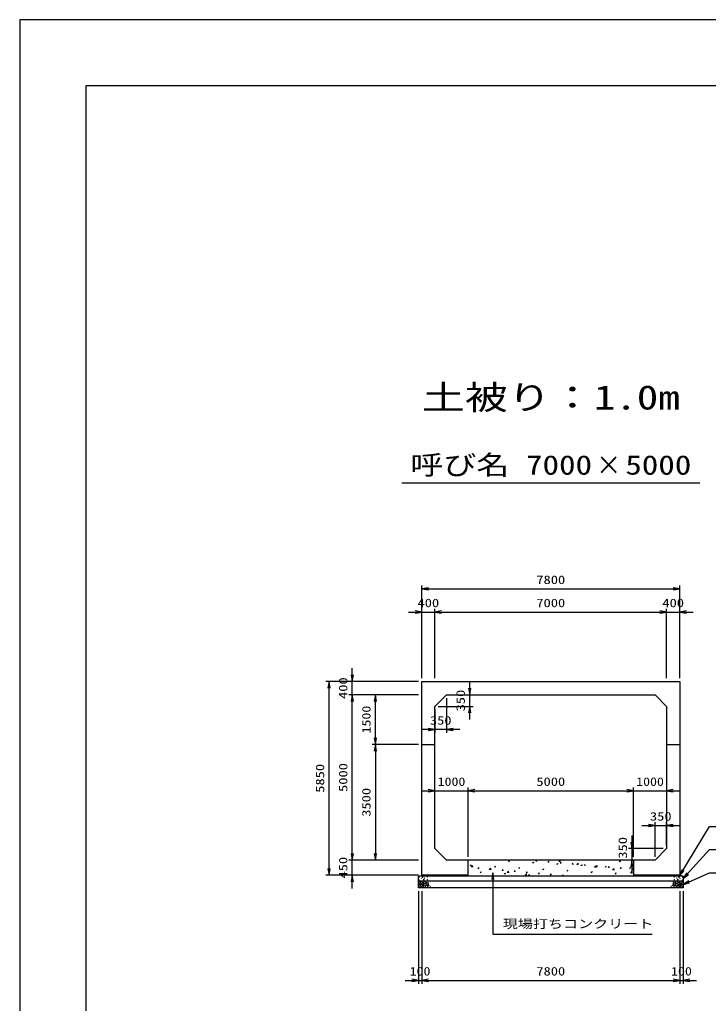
# Model space of a CAD drawing. Units: millimetres at full size. Extents: x 0 to 84100, y 0 to 59400.
# Drawn here: x 0 to 20811, y 29676 to 59400 of the extents above; entities that cross this region are included whole.
import ezdxf
from ezdxf.enums import TextEntityAlignment as Align

# ---------------------------------------------------------------- set-up
doc = ezdxf.new("R2010")
doc.units = ezdxf.units.MM
for name, color, linetype, lineweight in [('D-DCR-HCHn', 4, 'Continuous', 9), ('D-STR-DIM', 7, 'Continuous', 25), ('D-STR-STRn', 1, 'Continuous', 25), ('D-STR-TXT', 7, 'Continuous', 25), ('D-TTL', 2, 'Continuous', 25), ('D-TTL-TXT', 7, 'Continuous', 25)]:
    doc.layers.add(name, color=color, linetype=linetype, lineweight=lineweight)
doc.styles.add('ＭＳ ゴシック', font='')
doc.styles.get('ＭＳ ゴシック').set_extended_font_data('MS Gothic')

# ---------------------------------------------------------------- blocks, each defined once
blk = doc.blocks.new('open_arrow')
at = {"color": 0, "linetype": 'Continuous', "lineweight": -2}
blk.add_lwpolyline([(7.5, 1.25), (0, 0), (7.5, -1.25)], dxfattribs=at)

msp = doc.modelspace()

# ---------------------------------------------------------------- linework, layer by layer
at = {"layer": 'D-DCR-HCHn'}
for p, q in [((14052.106, 34000), (14064.66, 33991.533)), ((14064.692, 33991.533), (14067.533, 34000)), ((14769.379, 33967.976), (14804.949, 33981.63)), ((14769.453, 33967.892), (14794.722, 33950.848)), ((14794.754, 33950.849), (14805.054, 33981.547)), ((15499.442, 33927.291), (15535.011, 33940.945)), ((15499.514, 33927.207), (15524.783, 33910.163)), ((15524.815, 33910.164), (15535.116, 33940.862)), ((15600.766, 33974.118), (15622.484, 34000)), ((15600.807, 33974.086), (15631.171, 33971.429)), ((15631.421, 33971.34), (15626.134, 34000)), ((15965.136, 33942.24), (15989.626, 33971.427)), ((15965.175, 33942.208), (15995.539, 33939.551)), ((15995.789, 33939.459), (15989.915, 33971.302)), ((16229.505, 33886.606), (16265.074, 33900.26)), ((16229.576, 33886.522), (16254.845, 33869.478)), ((16254.877, 33869.48), (16265.177, 33900.178)), ((16291.619, 33958.345), (16331.186, 33999.583)), ((16291.677, 33958.239), (16336.857, 33951.232)), ((16329.505, 33910.362), (16353.995, 33939.548)), ((16329.544, 33910.33), (16359.908, 33907.673)), ((16336.81, 33951.262), (16331.197, 33999.507)), ((16360.156, 33907.578), (16354.283, 33939.421)), ((16693.874, 33878.484), (16718.365, 33907.67)), ((16724.524, 33875.698), (16718.65, 33907.541)), ((16833.777, 33874.26), (16873.344, 33915.498)), ((16878.968, 33867.178), (16873.355, 33915.422)), ((17400.826, 34000), (17411.739, 33992.639)), ((17411.771, 33992.641), (17414.241, 34000)), ((18116.463, 33969.081), (18152.033, 33982.735)), ((18116.532, 33968.998), (18141.801, 33951.954)), ((18141.833, 33951.957), (18152.133, 33982.655)), ((13612.484, 33844.816), (13648.053, 33858.47)), ((13612.558, 33844.731), (13637.827, 33827.687)), ((13637.859, 33827.688), (13648.16, 33858.386)), ((13648.178, 33799.831), (13687.746, 33841.069)), ((13648.236, 33799.731), (13693.415, 33792.724)), ((13693.368, 33792.749), (13687.756, 33840.994)), ((13849.407, 33751.396), (13873.897, 33780.582)), ((13849.452, 33751.363), (13879.816, 33748.706)), ((13880.065, 33748.628), (13874.192, 33780.471)), ((13915.713, 33640.285), (13951.283, 33653.939)), ((13915.787, 33640.201), (13941.056, 33623.157)), ((13941.088, 33623.157), (13951.388, 33653.855)), ((14190.337, 33715.747), (14229.904, 33756.984)), ((14190.394, 33715.646), (14235.574, 33708.639)), ((14213.776, 33719.517), (14238.266, 33748.704)), ((14213.82, 33719.485), (14244.184, 33716.828)), ((14235.527, 33708.665), (14229.914, 33756.909)), ((14244.433, 33716.748), (14238.559, 33748.591)), ((14342.546, 33804.131), (14378.116, 33817.784)), ((14342.62, 33804.046), (14367.889, 33787.002)), ((14367.921, 33787.003), (14378.221, 33817.701)), ((14578.145, 33687.639), (14602.635, 33716.826)), ((14578.188, 33687.607), (14608.552, 33684.95)), ((14608.801, 33684.867), (14602.927, 33716.71)), ((14645.776, 33599.6), (14681.346, 33613.253)), ((14645.848, 33599.516), (14671.118, 33582.472)), ((14671.149, 33582.473), (14681.45, 33613.171)), ((14732.495, 33631.662), (14772.062, 33672.9)), ((14732.552, 33631.56), (14777.732, 33624.553)), ((14777.685, 33624.58), (14772.072, 33672.825)), ((14942.515, 33655.761), (14967.005, 33684.947)), ((14942.557, 33655.729), (14972.921, 33653.072)), ((14973.168, 33652.987), (14967.295, 33684.83)), ((15072.609, 33763.445), (15108.179, 33777.099)), ((15072.681, 33763.361), (15097.95, 33746.317)), ((15097.982, 33746.319), (15108.283, 33777.017)), ((15274.653, 33547.577), (15314.22, 33588.815)), ((15306.884, 33623.883), (15331.374, 33653.069)), ((15306.925, 33623.851), (15337.289, 33621.194)), ((15319.843, 33540.496), (15314.23, 33588.74)), ((15337.536, 33621.106), (15331.662, 33652.949)), ((15671.253, 33592.005), (15695.743, 33621.191)), ((15671.293, 33591.972), (15701.657, 33589.316)), ((15701.904, 33589.226), (15696.03, 33621.068)), ((15802.672, 33722.76), (15838.241, 33736.414)), ((15802.743, 33722.677), (15828.012, 33705.632)), ((15828.044, 33705.634), (15838.344, 33736.332)), ((16035.623, 33560.127), (16060.113, 33589.313)), ((16066.271, 33557.345), (16060.398, 33589.188)), ((16532.735, 33682.075), (16568.304, 33695.729)), ((16532.805, 33681.992), (16558.074, 33664.948)), ((16558.106, 33664.95), (16568.406, 33695.648)), ((16693.912, 33878.451), (16724.276, 33875.795)), ((16833.836, 33874.154), (16879.015, 33867.147)), ((16959.568, 33845.921), (16995.137, 33859.575)), ((16959.637, 33845.837), (16984.906, 33828.793)), ((16984.939, 33828.795), (16995.239, 33859.493)), ((17058.244, 33846.606), (17082.734, 33875.792)), ((17058.28, 33846.573), (17088.644, 33843.917)), ((17088.892, 33843.817), (17083.018, 33875.66)), ((17262.797, 33641.39), (17298.367, 33655.044)), ((17262.866, 33641.307), (17288.135, 33624.263)), ((17288.167, 33624.265), (17298.467, 33654.963)), ((17375.935, 33790.176), (17415.503, 33831.413)), ((17375.994, 33790.068), (17421.174, 33783.061)), ((17421.126, 33783.093), (17415.513, 33831.338)), ((17422.613, 33814.728), (17447.103, 33843.914)), ((17422.648, 33814.695), (17453.012, 33812.039)), ((17453.259, 33811.937), (17447.386, 33843.78)), ((17689.63, 33805.236), (17725.2, 33818.889)), ((17689.699, 33805.152), (17714.968, 33788.108)), ((17715, 33788.111), (17725.3, 33818.809)), ((17786.982, 33782.849), (17811.473, 33812.036)), ((17787.016, 33782.817), (17817.38, 33780.161)), ((17817.627, 33780.056), (17811.753, 33811.899)), ((17918.093, 33706.091), (17957.661, 33747.329)), ((17918.152, 33705.983), (17963.332, 33698.976)), ((17963.284, 33699.008), (17957.672, 33747.253)), ((17992.86, 33600.705), (18028.429, 33614.358)), ((17992.928, 33600.622), (18018.197, 33583.578)), ((18018.229, 33583.581), (18028.529, 33614.279)), ((18151.352, 33750.971), (18175.842, 33780.158)), ((18151.384, 33750.939), (18181.748, 33748.283)), ((18181.995, 33748.176), (18176.121, 33780.018)), ((18419.693, 33764.55), (18455.262, 33778.204)), ((18419.761, 33764.468), (18445.03, 33747.423)), ((18445.062, 33747.426), (18455.362, 33778.124)), ((18460.251, 33622.006), (18499.819, 33663.244)), ((18460.31, 33621.897), (18505.49, 33614.89)), ((18505.442, 33614.924), (18499.83, 33663.169)), ((18515.721, 33719.093), (18540.211, 33748.279)), ((18515.753, 33719.061), (18546.117, 33716.405)), ((18546.362, 33716.295), (18540.489, 33748.138)), ((15274.71, 33547.475), (15319.89, 33540.468)), ((15375.839, 33558.914), (15411.408, 33572.568)), ((15375.91, 33558.831), (15401.179, 33541.787)), ((15401.211, 33541.788), (15411.511, 33572.486)), ((16035.661, 33560.094), (16066.025, 33557.438)), ((16110.515, 33520), (16141.471, 33531.883)), ((16137.613, 33520), (16141.573, 33531.802)), ((16399.992, 33528.248), (16424.482, 33557.435)), ((16400.029, 33528.216), (16430.393, 33525.56)), ((16430.639, 33525.464), (16424.765, 33557.307)), ((16784.189, 33520), (16788.851, 33525.557)), ((16790.134, 33520), (16789.133, 33525.427))]:
    msp.add_line(p, q, dxfattribs=at)
for points in [[(12057.281, 33303.808), (12050.346, 33283.005), (12059.592, 33269.136), (12082.707, 33266.824), (12098.488, 33273.599), (12091.952, 33289.939), (12096.575, 33299.185), (12087.33, 33308.431), (12073.461, 33313.053)], [(12101.198, 33361.594), (12080.395, 33366.217), (12061.904, 33356.971), (12059.592, 33336.168), (12064.215, 33319.988), (12087.33, 33313.053), (12103.51, 33313.053), (12110.444, 33324.611), (12110.444, 33350.037)], [(12119.69, 33363.906), (12112.756, 33343.102), (12115.067, 33319.988), (12098.887, 33294.562), (12119.69, 33283.005), (12142.805, 33294.562), (12156.673, 33313.053), (12161.296, 33343.102), (12156.673, 33359.283), (12142.805, 33366.217)], [(12158.985, 33308.431), (12147.427, 33280.693), (12156.673, 33269.136), (12184.411, 33269.136), (12195.968, 33273.759), (12207.525, 33289.939), (12207.525, 33303.808), (12195.968, 33322.299), (12182.099, 33324.611)], [(12223.447, 33286.214), (12210.689, 33290.569), (12209.425, 33318.678), (12222.512, 33347.359), (12239.448, 33363.536), (12271.403, 33357.032), (12274.133, 33321.913), (12263.816, 33309.876), (12235.739, 33294.301)], [(12254.798, 33295.711), (12256.454, 33289.566), (12262.011, 33285.193), (12274.19, 33283.302), (12285.305, 33289.802), (12295.592, 33299.138), (12304.858, 33307.333), (12304.635, 33313.462), (12298.736, 33318.875), (12284.203, 33320.356), (12271.47, 33314.383), (12262.011, 33305.165), (12257.281, 33300.556)], [(12282.012, 33329.601), (12275.964, 33335.086), (12274.897, 33340.792), (12278.414, 33353.305), (12288.71, 33367.61), (12311.004, 33366.105), (12332.571, 33355.811), (12347.195, 33335.597), (12345.021, 33322.456), (12338.02, 33315.716), (12326.769, 33313.215), (12310.511, 33317.483), (12289.289, 33324.481)], [(12343.372, 33261.832), (12348.688, 33266.874), (12355.476, 33275.68), (12357.145, 33283.275), (12353.144, 33297.685), (12339.088, 33308.67), (12318.907, 33307.89), (12291.698, 33293.001), (12282.086, 33280.757), (12285.152, 33266.784), (12294.778, 33260.04), (12303.599, 33259.145), (12317.363, 33259.524), (12330.808, 33261.002)], [(19756.628, 33261.832), (19751.312, 33266.874), (19744.524, 33275.68), (19742.855, 33283.275), (19746.856, 33297.685), (19760.912, 33308.67), (19781.093, 33307.89), (19808.302, 33293.001), (19817.914, 33280.757), (19814.848, 33266.784), (19805.222, 33260.04), (19796.401, 33259.145), (19782.637, 33259.524), (19769.192, 33261.002)], [(19817.988, 33329.601), (19824.036, 33335.086), (19825.103, 33340.792), (19821.586, 33353.305), (19811.29, 33367.61), (19788.996, 33366.105), (19767.429, 33355.811), (19752.805, 33335.597), (19754.979, 33322.456), (19761.98, 33315.716), (19773.231, 33313.215), (19789.489, 33317.483), (19810.711, 33324.481)], [(19845.202, 33295.711), (19843.546, 33289.566), (19837.989, 33285.193), (19825.81, 33283.302), (19814.695, 33289.802), (19804.408, 33299.138), (19795.142, 33307.333), (19795.365, 33313.462), (19801.264, 33318.875), (19815.797, 33320.356), (19828.53, 33314.383), (19837.989, 33305.165), (19842.719, 33300.556)], [(19876.553, 33286.214), (19889.311, 33290.569), (19890.575, 33318.678), (19877.488, 33347.359), (19860.552, 33363.536), (19828.597, 33357.032), (19825.867, 33321.913), (19836.184, 33309.876), (19864.261, 33294.301)], [(19941.015, 33308.431), (19952.573, 33280.693), (19943.327, 33269.136), (19915.589, 33269.136), (19904.032, 33273.759), (19892.475, 33289.939), (19892.475, 33303.808), (19904.032, 33322.299), (19917.901, 33324.611)], [(19980.31, 33363.906), (19987.244, 33343.102), (19984.933, 33319.988), (20001.113, 33294.562), (19980.31, 33283.005), (19957.195, 33294.562), (19943.327, 33313.053), (19938.704, 33343.102), (19943.327, 33359.283), (19957.195, 33366.217)], [(19998.802, 33361.594), (20019.605, 33366.217), (20038.096, 33356.971), (20040.408, 33336.168), (20035.785, 33319.988), (20012.67, 33313.053), (19996.49, 33313.053), (19989.556, 33324.611), (19989.556, 33350.037)], [(20042.719, 33303.808), (20049.654, 33283.005), (20040.408, 33269.136), (20017.293, 33266.824), (20001.512, 33273.599), (20008.048, 33289.939), (20003.425, 33299.185), (20012.67, 33308.431), (20026.539, 33313.053)], [(12101.155, 33227.009), (12118.277, 33252.692), (12116.137, 33259.112), (12092.594, 33265.533), (12071.192, 33263.393), (12056.21, 33250.551), (12054.07, 33235.57), (12056.21, 33220.588), (12073.332, 33216.308)], [(12109.716, 33173.503), (12124.698, 33179.924), (12128.978, 33201.326), (12120.417, 33216.308), (12105.435, 33220.588), (12086.173, 33218.448), (12064.771, 33209.887), (12054.07, 33197.045), (12054.07, 33182.064), (12060.49, 33173.503), (12086.173, 33175.643)], [(12124.313, 33283.005), (12112.756, 33273.759), (12117.379, 33266.824), (12133.559, 33266.824), (12140.493, 33269.136), (12145.116, 33278.382), (12138.182, 33285.316)], [(12161.082, 33227.009), (12171.783, 33252.692), (12163.222, 33263.393), (12137.539, 33263.393), (12126.838, 33259.112), (12116.137, 33244.131), (12116.137, 33231.289), (12126.838, 33214.167), (12139.679, 33212.027)], [(12156.801, 33179.924), (12156.801, 33205.606), (12146.1, 33212.027), (12135.399, 33205.606), (12133.259, 33190.625), (12135.399, 33177.783), (12150.381, 33173.503)], [(12197.466, 33175.643), (12203.886, 33194.905), (12201.746, 33216.308), (12216.728, 33239.85), (12197.466, 33250.551), (12176.063, 33239.85), (12163.222, 33222.728), (12158.941, 33194.905), (12163.222, 33179.924), (12176.063, 33173.503)], [(12193.185, 33250.551), (12203.886, 33259.112), (12199.606, 33265.533), (12184.624, 33265.533), (12178.204, 33263.393), (12173.923, 33254.832), (12180.344, 33248.411)], [(12214.588, 33177.783), (12233.85, 33173.503), (12250.972, 33182.064), (12253.112, 33201.326), (12250.968, 33224.878), (12227.429, 33232.327), (12212.447, 33228.603), (12206.027, 33212.027), (12206.027, 33188.484)], [(12263.203, 33229.532), (12227.829, 33236.129), (12212.782, 33248.266), (12208.03, 33267.263), (12222.713, 33281.629), (12251.323, 33289.69), (12272.97, 33276.761), (12286.961, 33259.347), (12283.002, 33241.67)], [(12262.352, 33223.637), (12277.306, 33232.556), (12303.44, 33232.292), (12324.93, 33213.525), (12328.643, 33184.899), (12314.853, 33174.245), (12278.098, 33171.871), (12261.731, 33181.633), (12257.172, 33204.06)], [(12299.971, 33235.265), (12304.183, 33238.446), (12307.686, 33243.505), (12307.81, 33250.431), (12303.414, 33256.067), (12295.769, 33257.977), (12289.356, 33256.179), (12287.704, 33250.442), (12286.896, 33244.835), (12287.881, 33237.456), (12293.975, 33234.127)], [(12327.597, 33220.331), (12317.895, 33225.079), (12310.89, 33233.822), (12310.719, 33245.084), (12314.942, 33255.627), (12330.189, 33257.625), (12345.054, 33258.018), (12359.481, 33252.512), (12361.849, 33243.273), (12349.54, 33232.195), (12334.555, 33223.15)], [(12359.972, 33172.493), (12344.837, 33174.274), (12334.866, 33179.787), (12330.835, 33192.722), (12330.945, 33204.963), (12340.172, 33221.678), (12358.242, 33232.822), (12385.731, 33228.403), (12407.453, 33220.334), (12412.643, 33196.125), (12408.03, 33178.257), (12386.884, 33172.877)], [(19740.028, 33172.493), (19755.163, 33174.274), (19765.134, 33179.787), (19769.165, 33192.722), (19769.055, 33204.963), (19759.828, 33221.678), (19741.758, 33232.822), (19714.269, 33228.403), (19692.547, 33220.334), (19687.357, 33196.125), (19691.97, 33178.257), (19713.116, 33172.877)], [(19772.403, 33220.331), (19782.105, 33225.079), (19789.11, 33233.822), (19789.281, 33245.084), (19785.058, 33255.627), (19769.811, 33257.625), (19754.946, 33258.018), (19740.519, 33252.512), (19738.151, 33243.273), (19750.46, 33232.195), (19765.445, 33223.15)], [(19837.648, 33223.637), (19822.694, 33232.556), (19796.56, 33232.292), (19775.07, 33213.525), (19771.357, 33184.899), (19785.147, 33174.245), (19821.902, 33171.871), (19838.269, 33181.633), (19842.828, 33204.06)], [(19800.029, 33235.265), (19795.817, 33238.446), (19792.314, 33243.505), (19792.19, 33250.431), (19796.586, 33256.067), (19804.231, 33257.977), (19810.644, 33256.179), (19812.296, 33250.442), (19813.104, 33244.835), (19812.119, 33237.456), (19806.025, 33234.127)], [(19836.797, 33229.532), (19872.171, 33236.129), (19887.218, 33248.266), (19891.97, 33267.263), (19877.287, 33281.629), (19848.677, 33289.69), (19827.03, 33276.761), (19813.039, 33259.347), (19816.998, 33241.67)], [(19885.412, 33177.783), (19866.15, 33173.503), (19849.028, 33182.064), (19846.888, 33201.326), (19849.032, 33224.878), (19872.571, 33232.327), (19887.553, 33228.603), (19893.973, 33212.027), (19893.973, 33188.484)], [(19902.534, 33175.643), (19896.114, 33194.905), (19898.254, 33216.308), (19883.272, 33239.85), (19902.534, 33250.551), (19923.937, 33239.85), (19936.778, 33222.728), (19941.059, 33194.905), (19936.778, 33179.924), (19923.937, 33173.503)], [(19906.815, 33250.551), (19896.114, 33259.112), (19900.394, 33265.533), (19915.376, 33265.533), (19921.796, 33263.393), (19926.077, 33254.832), (19919.656, 33248.411)], [(19938.918, 33227.009), (19928.217, 33252.692), (19936.778, 33263.393), (19962.461, 33263.393), (19973.162, 33259.112), (19983.863, 33244.131), (19983.863, 33231.289), (19973.162, 33214.167), (19960.321, 33212.027)], [(19943.199, 33179.924), (19943.199, 33205.606), (19953.9, 33212.027), (19964.601, 33205.606), (19966.741, 33190.625), (19964.601, 33177.783), (19949.619, 33173.503)], [(19975.687, 33283.005), (19987.244, 33273.759), (19982.621, 33266.824), (19966.441, 33266.824), (19959.507, 33269.136), (19954.884, 33278.382), (19961.818, 33285.316)], [(19990.284, 33173.503), (19975.302, 33179.924), (19971.022, 33201.326), (19979.583, 33216.308), (19994.565, 33220.588), (20013.827, 33218.448), (20035.229, 33209.887), (20045.93, 33197.045), (20045.93, 33182.064), (20039.51, 33173.503), (20013.827, 33175.643)], [(19998.845, 33227.009), (19981.723, 33252.692), (19983.863, 33259.112), (20007.406, 33265.533), (20028.808, 33263.393), (20043.79, 33250.551), (20045.93, 33235.57), (20043.79, 33220.588), (20026.668, 33216.308)]]:
    msp.add_lwpolyline(points, close=True, dxfattribs=at)
for points in [[(12193.432, 33368.547), (12176.093, 33366.446), (12164.258, 33358.701), (12164.626, 33339.819), (12170.514, 33326.087), (12185.025, 33326.185), (12205.107, 33329.153), (12214.799, 33343.689), (12224.082, 33353.492), (12226.884, 33364.345), (12214.099, 33368.547), (12193.082, 33368.547)], [(19906.568, 33368.547), (19923.907, 33366.446), (19935.742, 33358.701), (19935.374, 33339.819), (19929.486, 33326.087), (19914.975, 33326.185), (19894.893, 33329.153), (19885.201, 33343.689), (19875.918, 33353.492), (19873.116, 33364.345), (19885.901, 33368.547), (19906.918, 33368.547)]]:
    msp.add_lwpolyline(points, dxfattribs=at)
for centre, radius in [((12066.091, 33486.145), 4.5), ((12067.803, 33405.879), 4.5), ((12143.437, 33438.641), 4.5), ((12175.004, 33486.145), 11.25), ((12209.996, 33414.955), 11.25), ((12241.563, 33462.459), 4.5), ((12317.197, 33495.221), 4.5), ((12318.909, 33414.955), 4.5), ((19781.091, 33414.955), 4.5), ((19782.803, 33495.221), 4.5), ((19858.437, 33462.459), 4.5), ((19890.004, 33414.955), 11.25), ((19924.996, 33486.145), 11.25), ((19956.563, 33438.641), 4.5), ((20032.197, 33405.879), 4.5), ((20033.909, 33486.145), 4.5)]:
    msp.add_circle(centre, radius, dxfattribs=at)
at = {"layer": 'D-STR-DIM'}
for p, q in [((12150, 39500), (12150, 42300)), ((19950, 39500), (19950, 42300)), ((12150, 42200), (19950, 42200)), ((11750, 41500), (12950, 41500)), ((12150, 39500), (12150, 41600)), ((12550, 39500), (12550, 41600)), ((12550, 39500), (12550, 41600)), ((12550, 41500), (19550, 41500)), ((19150, 41500), (20350, 41500)), ((19550, 39500), (19550, 41600)), ((19550, 39500), (19550, 41600)), ((19950, 39500), (19950, 41600)), ((10050, 38600), (10050, 39800)), ((12050, 39400), (9250, 39400)), ((9350, 33550), (9350, 39400)), ((12050, 39400), (9950, 39400)), ((13600, 38250), (13600, 39400)), ((12050, 39000), (9950, 39000)), ((12050, 39000), (9950, 39000)), ((10050, 34000), (10050, 39000)), ((12050, 39000), (10650, 39000)), ((10750, 37500), (10750, 39000)), ((13000, 39000), (13700, 39000)), ((12650, 38650), (13700, 38650)), ((12900, 38900), (12900, 37850)), ((12550, 38550), (12550, 37850)), ((13300, 37950), (12150, 37950)), ((12050, 37500), (10650, 37500)), ((12050, 37500), (10650, 37500)), ((10750, 37500), (10750, 34000)), ((12150, 36100), (13950, 36100)), ((13550, 34100), (13550, 36200)), ((13550, 34100), (13550, 36200)), ((13550, 36100), (18550, 36100)), ((18150, 36100), (19950, 36100)), ((18550, 34100), (18550, 36200)), ((18550, 34100), (18550, 36200)), ((19200, 34100), (19200, 35150)), ((19550, 34450), (19550, 35150)), ((18800, 35050), (19950, 35050)), ((18500, 34750), (18500, 33600)), ((10050, 33150), (10050, 34400)), ((19450, 34350), (18400, 34350)), ((12050, 34000), (9950, 34000)), ((12050, 34000), (9950, 34000)), ((12050, 34000), (10650, 34000)), ((19100, 34000), (18400, 34000)), ((12050, 33550), (9250, 33550)), ((12050, 33550), (9950, 33550)), ((12050, 33070), (12050, 30270)), ((12150, 33070), (12150, 30270)), ((12150, 33070), (12150, 30270)), ((19950, 33070), (19950, 30270)), ((19950, 33070), (19950, 30270)), ((20050, 33070), (20050, 30270)), ((11650, 30370), (12550, 30370)), ((12150, 30370), (19950, 30370)), ((19550, 30370), (20450, 30370))]:
    msp.add_line(p, q, dxfattribs=at)
at = {"layer": 'D-STR-STRn'}
for p, q in [((12150, 39400), (19950, 39400)), ((12150, 33550), (12150, 39400)), ((19950, 39400), (19950, 33550)), ((12550, 38650), (12900, 39000)), ((12900, 39000), (19200, 39000)), ((19200, 39000), (19550, 38650)), ((12550, 34350), (12550, 38650)), ((19550, 38650), (19550, 34350)), ((12150, 37500), (12550, 37500)), ((19550, 37500), (19950, 37500)), ((12900, 34000), (12550, 34350)), ((19550, 34350), (19200, 34000)), ((19200, 34000), (12900, 34000)), ((13550, 33520), (13550, 34000)), ((18550, 34000), (18550, 33520)), ((20050, 33520), (12050, 33520)), ((12050, 33170), (12050, 33520)), ((20050, 33370), (12050, 33370)), ((13550, 33550), (12150, 33550)), ((12150, 33550), (12150, 33520)), ((19950, 33550), (18550, 33550)), ((19950, 33550), (19950, 33520)), ((20050, 33520), (20050, 33170)), ((20050, 33170), (12050, 33170))]:
    msp.add_line(p, q, dxfattribs=at)
at = {"layer": 'D-STR-TXT'}
for points in [[(19950, 33535), (20850, 35020), (21050, 35020), (26117.513, 35020)], [(20050, 33445), (20850, 34320), (21050, 34320), (24753.046, 34320)], [(14300, 33620), (14300, 31770), (14500, 31770), (19112.69, 31770)], [(20050, 33270), (20850, 33620), (21050, 33620), (22379.442, 33620)]]:
    msp.add_lwpolyline(points, dxfattribs=at)
at = {"layer": 'D-TTL'}
for points in [[(0, 0), (84100, 0), (84100, 59400), (0, 59400)], [(2000, 2000), (82100, 2000), (82100, 57400), (2000, 57400)]]:
    msp.add_lwpolyline(points, close=True, dxfattribs=at)
at = {"layer": 'D-TTL-TXT'}
msp.add_line((11550, 45400), (20550, 45400), dxfattribs=at)

# ---------------------------------------------------------------- block references
at = {"layer": 'D-STR-DIM', "xscale": 26.7, "yscale": 26.7}
for p in [(12150, 42200), (12550, 41500), (12550, 41500), (19950, 41500), (12900, 37950), (13550, 36100), (13550, 36100), (19550, 36100), (19550, 35050), (12150, 30370), (12150, 30370), (20050, 30370)]:
    msp.add_blockref('open_arrow', p, dxfattribs=at)
for p, rotation in [((19950, 42200), 180), ((12150, 41500), 180), ((19550, 41500), 180), ((19550, 41500), 180), ((10050, 39400), 90), ((9350, 39400), 270), ((10050, 39000), 270), ((10050, 39000), 270), ((10750, 39000), 270), ((13600, 39000), 90), ((13600, 38650), 270), ((12550, 37950), 180), ((10750, 37500), 90), ((10750, 37500), 270), ((12550, 36100), 180), ((18550, 36100), 180), ((18550, 36100), 180), ((19200, 35050), 180), ((18500, 34350), 90), ((10050, 34000), 90), ((10050, 34000), 90), ((10750, 34000), 90), ((18500, 34000), 270), ((9350, 33550), 90), ((10050, 33550), 270), ((12050, 30370), 180), ((19950, 30370), 180), ((19950, 30370), 180)]:
    msp.add_blockref('open_arrow', p, dxfattribs=dict(at, rotation=rotation))
at = {"layer": 'D-STR-TXT', "xscale": 26.7, "yscale": 26.7}
for p, rotation in [((14300, 33620), 270), ((19950, 33535), 58.8), ((20050, 33445), 47.6), ((20050, 33270), 23.6)]:
    msp.add_blockref('open_arrow', p, dxfattribs=dict(at, rotation=rotation))

# ---------------------------------------------------------------- texts
at = {"layer": 'D-STR-DIM', "style": 'ＭＳ ゴシック'}
for s, width, p in [('7800', 1.25, (16050, 42475)), ('400', 1.25, (12350, 41775)), ('7000', 1.25, (16050, 41775)), ('400', 1.25, (19750, 41775)), ('350', 1.25, (12725, 38225)), ('1000', 1.2, (13050, 36375)), ('5000', 1.25, (16050, 36375)), ('1000', 1.2, (19050, 36375)), ('350', 1.25, (19375, 35325)), ('100', 1.2, (12100, 30645)), ('7800', 1.25, (16050, 30645)), ('100', 1.2, (20000, 30645))]:
    msp.add_text(s, height=256.6, dxfattribs=dict(at, width=width)).set_placement(p, align=Align.MIDDLE_CENTER)
for s, width, p in [('400', 1.25, (9775, 39200)), ('350', 1.25, (13325, 38825)), ('1500', 1.2, (10475, 38250)), ('5850', 1.25, (9075, 36475)), ('5000', 1.25, (9775, 36500)), ('3500', 1.25, (10475, 35750)), ('350', 1.25, (18225, 34375)), ('450', 1.25, (9775, 33775))]:
    msp.add_text(s, height=256.6, rotation=90, dxfattribs=dict(at, width=width)).set_placement(p, align=Align.MIDDLE_CENTER)
at = {"layer": 'D-STR-TXT', "style": 'ＭＳ ゴシック', "width": 1.3}
msp.add_text('現場打ちコンクリート', height=256.6, dxfattribs=at).set_placement((14600, 31870), align=Align.BOTTOM_LEFT)
at = {"layer": 'D-TTL-TXT', "style": 'ＭＳ ゴシック'}
for s, height, width, p in [('土被り：1.0m', 733.1, 1.3, (16050, 47400)), ('呼び名', 586.5, 1.25, (13300, 45475)), ('7000', 586.5, 1.25, (16300, 45475)), ('×', 586.5, 0.95, (17800, 45475)), ('5000', 586.5, 1.25, (19300, 45475))]:
    msp.add_text(s, height=height, dxfattribs=dict(at, width=width)).set_placement(p, align=Align.BOTTOM_CENTER)

doc.saveas('drawing.dxf')
